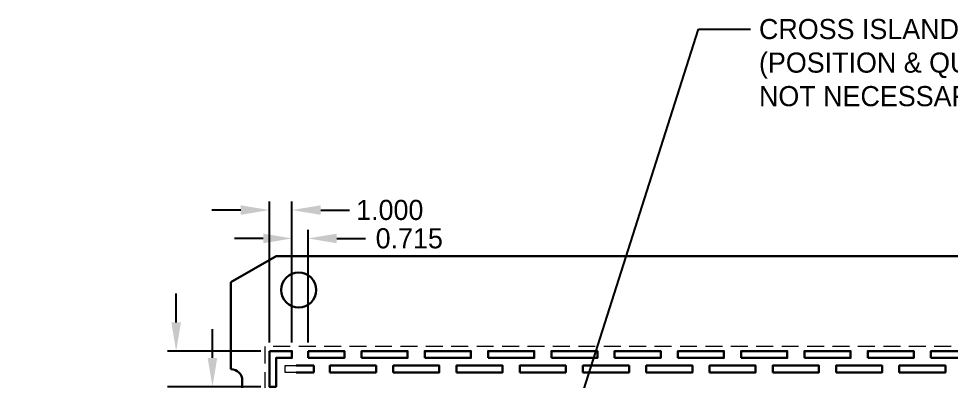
# Model space of a CAD drawing. Extents: x -109 to 32, y -47 to 43.
# Drawn here: x -108.62 to -67.34, y 26.92 to 42.94 of the extents above; entities that cross this region are included whole.
import ezdxf

# ---------------------------------------------------------------- set-up
doc = ezdxf.new("R2010")
doc.units = 0
doc.header["$LTSCALE"] = 3
doc.header["$MEASUREMENT"] = 0
doc.linetypes.add('HIDDEN', pattern=[0.375, 0.25, -0.125])
for name, color, linetype, lineweight in [('DIM', 4, 'Continuous', 13), ('HIDN', 6, 'HIDDEN', 15), ('OBJ', 3, 'Continuous', 30), ('OBJ1', 7, 'Continuous', 30), ('TEXT', 2, 'Continuous', 20)]:
    doc.layers.add(name, color=color, linetype=linetype, lineweight=lineweight)
doc.dimstyles.new('3DEC X 2', dxfattribs={"dimtxt": 0.889, "dimasz": 1.27, "dimexe": 0.381, "dimexo": 0.381, "dimgap": 0.381, "dimtad": 0, "dimdec": 3, "dimzin": 0, "dimdsep": 46, "dimtxsty": 'Standard', "dimcen": 0, "dimadec": 0, "dimazin": 0, "dimtfac": 1, "dimtdec": 3, "dimtofl": 0, "dimtmove": 0, "dimatfit": 3, "dimfxl": 1, "dimtolj": 1, "dimtzin": 0, "dimarcsym": 0})

# ---------------------------------------------------------------- blocks, each defined once
blk = doc.blocks.new('*U3')
at = {"layer": 'OBJ1', "color": 0}
blk.add_lwpolyline([(-1.02, 0.15), (1.02, 0.15), (1.02, -0.15), (-1.02, -0.15)], close=True, dxfattribs=at)
blk = doc.blocks.new('*U2')
at = {"layer": 'OBJ1'}
for p in [(0, 0), (2.8, 0), (5.6, 0), (8.4, 0), (11.2, 0), (14, 0), (16.8, 0), (19.6, 0), (22.4, 0), (25.2, 0)]:
    blk.add_blockref('*U3', p, dxfattribs=at)
blk = doc.blocks.new('*D24')
at = {"layer": 'Defpoints', "color": 0, "transparency": 16777216}
for p in [(171.66, -58.686), (170.66, -64.919), (171.66, -64.919)]:
    blk.add_point(p, dxfattribs=at)
at = {"layer": 'DIM', "color": 0, "lineweight": -2, "transparency": 16777216}
for p, q in [((170.66, -64.538), (170.66, -58.305)), ((171.66, -64.538), (171.66, -58.305)), ((169.39, -58.686), (168.12, -58.686)), ((172.93, -58.686), (174.2, -58.686))]:
    blk.add_line(p, q, dxfattribs=at)
at = {"layer": 'DIM', "color": 0, "transparency": 16777216}
for points in [[(169.39, -58.897), (169.39, -58.474), (170.66, -58.686)], [(172.93, -58.474), (172.93, -58.897), (171.66, -58.686)]]:
    blk.add_solid(points, dxfattribs=at)
at = {"layer": 'DIM', "color": 0, "transparency": 16777216, "insert": (175.989, -58.686), "char_height": 0.889, "attachment_point": 5}
blk.add_mtext('\\A1;1.000', dxfattribs=at)
blk = doc.blocks.new('*D25')
at = {"layer": 'Defpoints', "color": 0, "transparency": 16777216}
for p in [(172.375, -59.94), (171.66, -64.919), (172.375, -64.919)]:
    blk.add_point(p, dxfattribs=at)
at = {"layer": 'DIM', "color": 0, "lineweight": -2, "transparency": 16777216}
for p, q in [((171.66, -64.538), (171.66, -59.559)), ((172.375, -64.538), (172.375, -59.559)), ((170.39, -59.94), (169.12, -59.94)), ((173.645, -59.94), (174.915, -59.94))]:
    blk.add_line(p, q, dxfattribs=at)
at = {"layer": 'DIM', "color": 0, "transparency": 16777216}
for points in [[(170.39, -60.152), (170.39, -59.728), (171.66, -59.94)], [(173.645, -59.728), (173.645, -60.152), (172.375, -59.94)]]:
    blk.add_solid(points, dxfattribs=at)
at = {"layer": 'DIM', "color": 0, "transparency": 16777216, "insert": (176.852, -59.94), "char_height": 0.889, "attachment_point": 5}
blk.add_mtext('\\A1;0.715', dxfattribs=at)
blk = doc.blocks.new('*D41')
at = {"layer": 'Defpoints', "color": 0, "transparency": 16777216}
for p in [(170.66, -64.919), (166.534, -66.489), (170.66, -66.489)]:
    blk.add_point(p, dxfattribs=at)
at = {"layer": 'DIM', "color": 0, "lineweight": -2, "transparency": 16777216}
for p, q in [((166.534, -63.649), (166.534, -62.379)), ((170.279, -64.919), (166.153, -64.919)), ((170.279, -66.489), (166.153, -66.489)), ((166.534, -67.759), (166.534, -69.029))]:
    blk.add_line(p, q, dxfattribs=at)
at = {"layer": 'DIM', "color": 0, "transparency": 16777216}
for points in [[(166.322, -63.649), (166.745, -63.649), (166.534, -64.919)], [(166.745, -67.759), (166.322, -67.759), (166.534, -66.489)]]:
    blk.add_solid(points, dxfattribs=at)
at = {"layer": 'DIM', "color": 0, "transparency": 16777216, "insert": (166.534, -70.966), "char_height": 0.889, "attachment_point": 5, "rotation": 90}
blk.add_mtext('\\A1;1.570', dxfattribs=at)
blk = doc.blocks.new('*D42')
at = {"layer": 'Defpoints', "color": 0, "transparency": 16777216}
for p in [(170.66, -66.489), (168.141, -67.249), (170.66, -67.249)]:
    blk.add_point(p, dxfattribs=at)
at = {"layer": 'DIM', "color": 0, "lineweight": -2, "transparency": 16777216}
for p, q in [((168.141, -65.219), (168.141, -63.949)), ((170.279, -66.489), (167.76, -66.489)), ((170.279, -67.249), (167.76, -67.249)), ((168.141, -68.519), (168.141, -69.789))]:
    blk.add_line(p, q, dxfattribs=at)
at = {"layer": 'DIM', "color": 0, "transparency": 16777216}
for points in [[(167.929, -65.219), (168.352, -65.219), (168.141, -66.489)], [(168.352, -68.519), (167.929, -68.519), (168.141, -67.249)]]:
    blk.add_solid(points, dxfattribs=at)
at = {"layer": 'DIM', "color": 0, "transparency": 16777216, "insert": (168.141, -71.8), "char_height": 0.889, "attachment_point": 5, "rotation": 90}
blk.add_mtext('\\A1;0.760', dxfattribs=at)

msp = doc.modelspace()

# ---------------------------------------------------------------- linework, layer by layer
at = {"layer": 'HIDN'}
msp.add_lwpolyline([(19.2768, 28.4552), (-97.7232, 28.4552), (-97.7232, -38.5448), (19.2768, -38.5448)], close=True, dxfattribs=at)
at = {"layer": 'OBJ'}
for p, q in [((-97.2232, 32.4552), (-99.2232, 31.3052)), ((23.9497, 32.4552), (-97.2232, 32.4552)), ((-99.2232, 27.4552), (-99.2232, 31.3052)), ((-99.2232, 27.4552), (-99.2232, 27.4552)), ((-98.7232, 7.9552), (-98.7232, 26.9552))]:
    msp.add_line(p, q, dxfattribs=at)
msp.add_circle((-96.2232, 30.9552), 0.775, dxfattribs=at)
msp.add_arc((-99.2232, 26.9552), 0.5, 0, 90, dxfattribs=at)
at = {"layer": 'OBJ1'}
for p, q in [((-95.8082, 27.9552), (-95.8082, 28.2552)), ((-92.4232, 27.9552), (-92.8032, 27.9552)), ((-92.8032, 27.6177), (-94.8007, 27.6177)), ((-94.8007, 27.3177), (-92.8032, 27.3177)), ((-90.0032, 27.6177), (-92.0007, 27.6177)), ((-92.0007, 27.3177), (-90.0032, 27.3177)), ((-87.2032, 27.6177), (-89.2007, 27.6177)), ((-89.2007, 27.3177), (-87.2032, 27.3177)), ((-84.4032, 27.6177), (-86.4007, 27.6177)), ((-86.4007, 27.3177), (-84.4032, 27.3177)), ((-81.6032, 27.6177), (-83.6007, 27.6177)), ((-83.6007, 27.3177), (-81.6032, 27.3177)), ((-78.8032, 27.6177), (-80.8007, 27.6177)), ((-80.8007, 27.3177), (-78.8032, 27.3177)), ((-73.2032, 27.6177), (-75.2007, 27.6177)), ((-75.2007, 27.3177), (-73.2032, 27.3177)), ((-70.4032, 27.6177), (-72.4007, 27.6177)), ((-72.4007, 27.3177), (-70.4032, 27.3177)), ((-67.6032, 27.6177), (-69.6007, 27.6177)), ((-69.6007, 27.3177), (-67.6032, 27.3177))]:
    msp.add_line(p, q, dxfattribs=at)
at = {"layer": 'OBJ1', "color": 0}
for p, q in [((-96.3407, 27.6177), (-95.5607, 27.6177)), ((-96.3407, 27.6177), (-95.5607, 27.6177)), ((-95.5607, 27.3177), (-96.3407, 27.3177)), ((-95.5607, 27.3177), (-96.3407, 27.3177)), ((-95.5607, 27.6177), (-95.5607, 27.3177)), ((-95.5607, 27.6177), (-95.5607, 27.3177))]:
    msp.add_line(p, q, dxfattribs=at)
at = {"layer": 'OBJ1'}
msp.add_lwpolyline([(-97.5232, 28.2552), (-96.5232, 28.2552), (-96.5232, 27.9552), (-97.2232, 27.9552), (-97.2232, 26.6852), (-97.5232, 26.6852)], close=True, dxfattribs=at)
at = {"layer": 'OBJ1', "color": 0}
msp.add_lwpolyline([(-95.8082, 27.9552), (-94.2032, 27.9552), (-94.2032, 28.2552), (-95.8082, 28.2552)], dxfattribs=at)
msp.add_lwpolyline([(-95.8082, 27.9552), (-94.2032, 27.9552), (-94.2032, 28.2552), (-95.8082, 28.2552)], dxfattribs=at)
for points in [[(-94.8432, 27.3177), (-92.8032, 27.3177), (-92.8032, 27.6177), (-94.8432, 27.6177)], [(-92.0432, 27.3177), (-90.0032, 27.3177), (-90.0032, 27.6177), (-92.0432, 27.6177)], [(-89.2432, 27.3177), (-87.2032, 27.3177), (-87.2032, 27.6177), (-89.2432, 27.6177)], [(-86.4432, 27.3177), (-84.4032, 27.3177), (-84.4032, 27.6177), (-86.4432, 27.6177)], [(-83.6432, 27.3177), (-81.6032, 27.3177), (-81.6032, 27.6177), (-83.6432, 27.6177)], [(-80.8432, 27.3177), (-78.8032, 27.3177), (-78.8032, 27.6177), (-80.8432, 27.6177)], [(-78.0432, 27.3177), (-76.0032, 27.3177), (-76.0032, 27.6177), (-78.0432, 27.6177)], [(-75.2432, 27.3177), (-73.2032, 27.3177), (-73.2032, 27.6177), (-75.2432, 27.6177)], [(-72.4432, 27.3177), (-70.4032, 27.3177), (-70.4032, 27.6177), (-72.4432, 27.6177)], [(-69.6432, 27.3177), (-67.6032, 27.3177), (-67.6032, 27.6177), (-69.6432, 27.6177)]]:
    msp.add_lwpolyline(points, close=True, dxfattribs=at)
at = {"layer": 'TEXT', "color": 0}
for p, q in [((-96.8232, 27.6177), (-96.3407, 27.6177)), ((-96.8232, 27.3177), (-96.8232, 27.6177)), ((-96.8232, 27.6177), (-96.3407, 27.6177)), ((-96.3407, 27.3177), (-96.8232, 27.3177)), ((-96.3407, 27.3177), (-96.8232, 27.3177)), ((-92.8032, 27.3177), (-92.8032, 27.6177)), ((-90.0032, 27.3177), (-90.0032, 27.6177)), ((-87.2032, 27.3177), (-87.2032, 27.6177)), ((-84.4032, 27.3177), (-84.4032, 27.6177)), ((-81.6032, 27.3177), (-81.6032, 27.6177)), ((-78.8032, 27.3177), (-78.8032, 27.6177)), ((-73.2032, 27.3177), (-73.2032, 27.6177)), ((-70.4032, 27.3177), (-70.4032, 27.6177)), ((-67.6032, 27.3177), (-67.6032, 27.6177))]:
    msp.add_line(p, q, dxfattribs=at)

# ---------------------------------------------------------------- block references
at = {"layer": 'OBJ1', "xscale": -1, "rotation": 180}
msp.add_blockref('*U2', (-92.4232, 28.1052), dxfattribs=at)

# ---------------------------------------------------------------- texts
at = {"layer": 'DIM', "insert": (-75.8537, 42.9312), "char_height": 0.889, "attachment_point": 1}
msp.add_mtext('\\A1;CROSS ISLAND APPEAR ON ALTERNATE UNIT\\P(POSITION & QUANTITY IS RANDOM.\\PNOT NECESSARY PER THE DWG)', dxfattribs=at)

# ---------------------------------------------------------------- dimensions: what is measured, and where the dimension line sits
at = {"layer": 'DIM'}
for base, p1, p2, picture, middle in [((-96.5232, 34.489), (-97.5232, 28.2552), (-96.5232, 28.2552), '*D24', (-92.1946, 34.489)), ((-95.8082, 33.2345), (-96.5232, 28.2552), (-95.8082, 28.2552), '*D25', (-91.3314, 33.2345))]:
    dim = msp.add_linear_dim(base=base, p1=p1, p2=p2, dimstyle='3DEC X 2', dxfattribs=at)
    dim.commit()
    dim.dimension.update_dxf_attribs({"geometry": picture, "text_midpoint": middle, "insert": (-268.1832, 93.1746)})
for base, p1, p2, picture, middle in [((-101.6494, 26.6852), (-97.5232, 28.2552), (-97.5232, 26.6852), '*D41', (-101.6494, 22.2085)), ((-100.0426, 25.9252), (-97.5232, 26.6852), (-97.5232, 25.9252), '*D42', (-100.0426, 21.3744))]:
    dim = msp.add_linear_dim(base=base, p1=p1, p2=p2, angle=90, dimstyle='3DEC X 2', dxfattribs=at)
    dim.commit()
    dim.dimension.update_dxf_attribs({"geometry": picture, "text_midpoint": middle, "insert": (-268.1832, 93.1746)})

# ---------------------------------------------------------------- leaders
at = {"layer": 'DIM', "annotation_type": 0, "has_hookline": 1, "hookline_direction": 1, "text_width": 32.004}
msp.add_leader([(-84.0138, 25.2849), (-78.5278, 42.4867), (-76.2347, 42.4867)], dimstyle='3DEC X 2', override={"dimgap": 0.381, "dimtad": 0}, dxfattribs=at)

doc.saveas('drawing.dxf')
